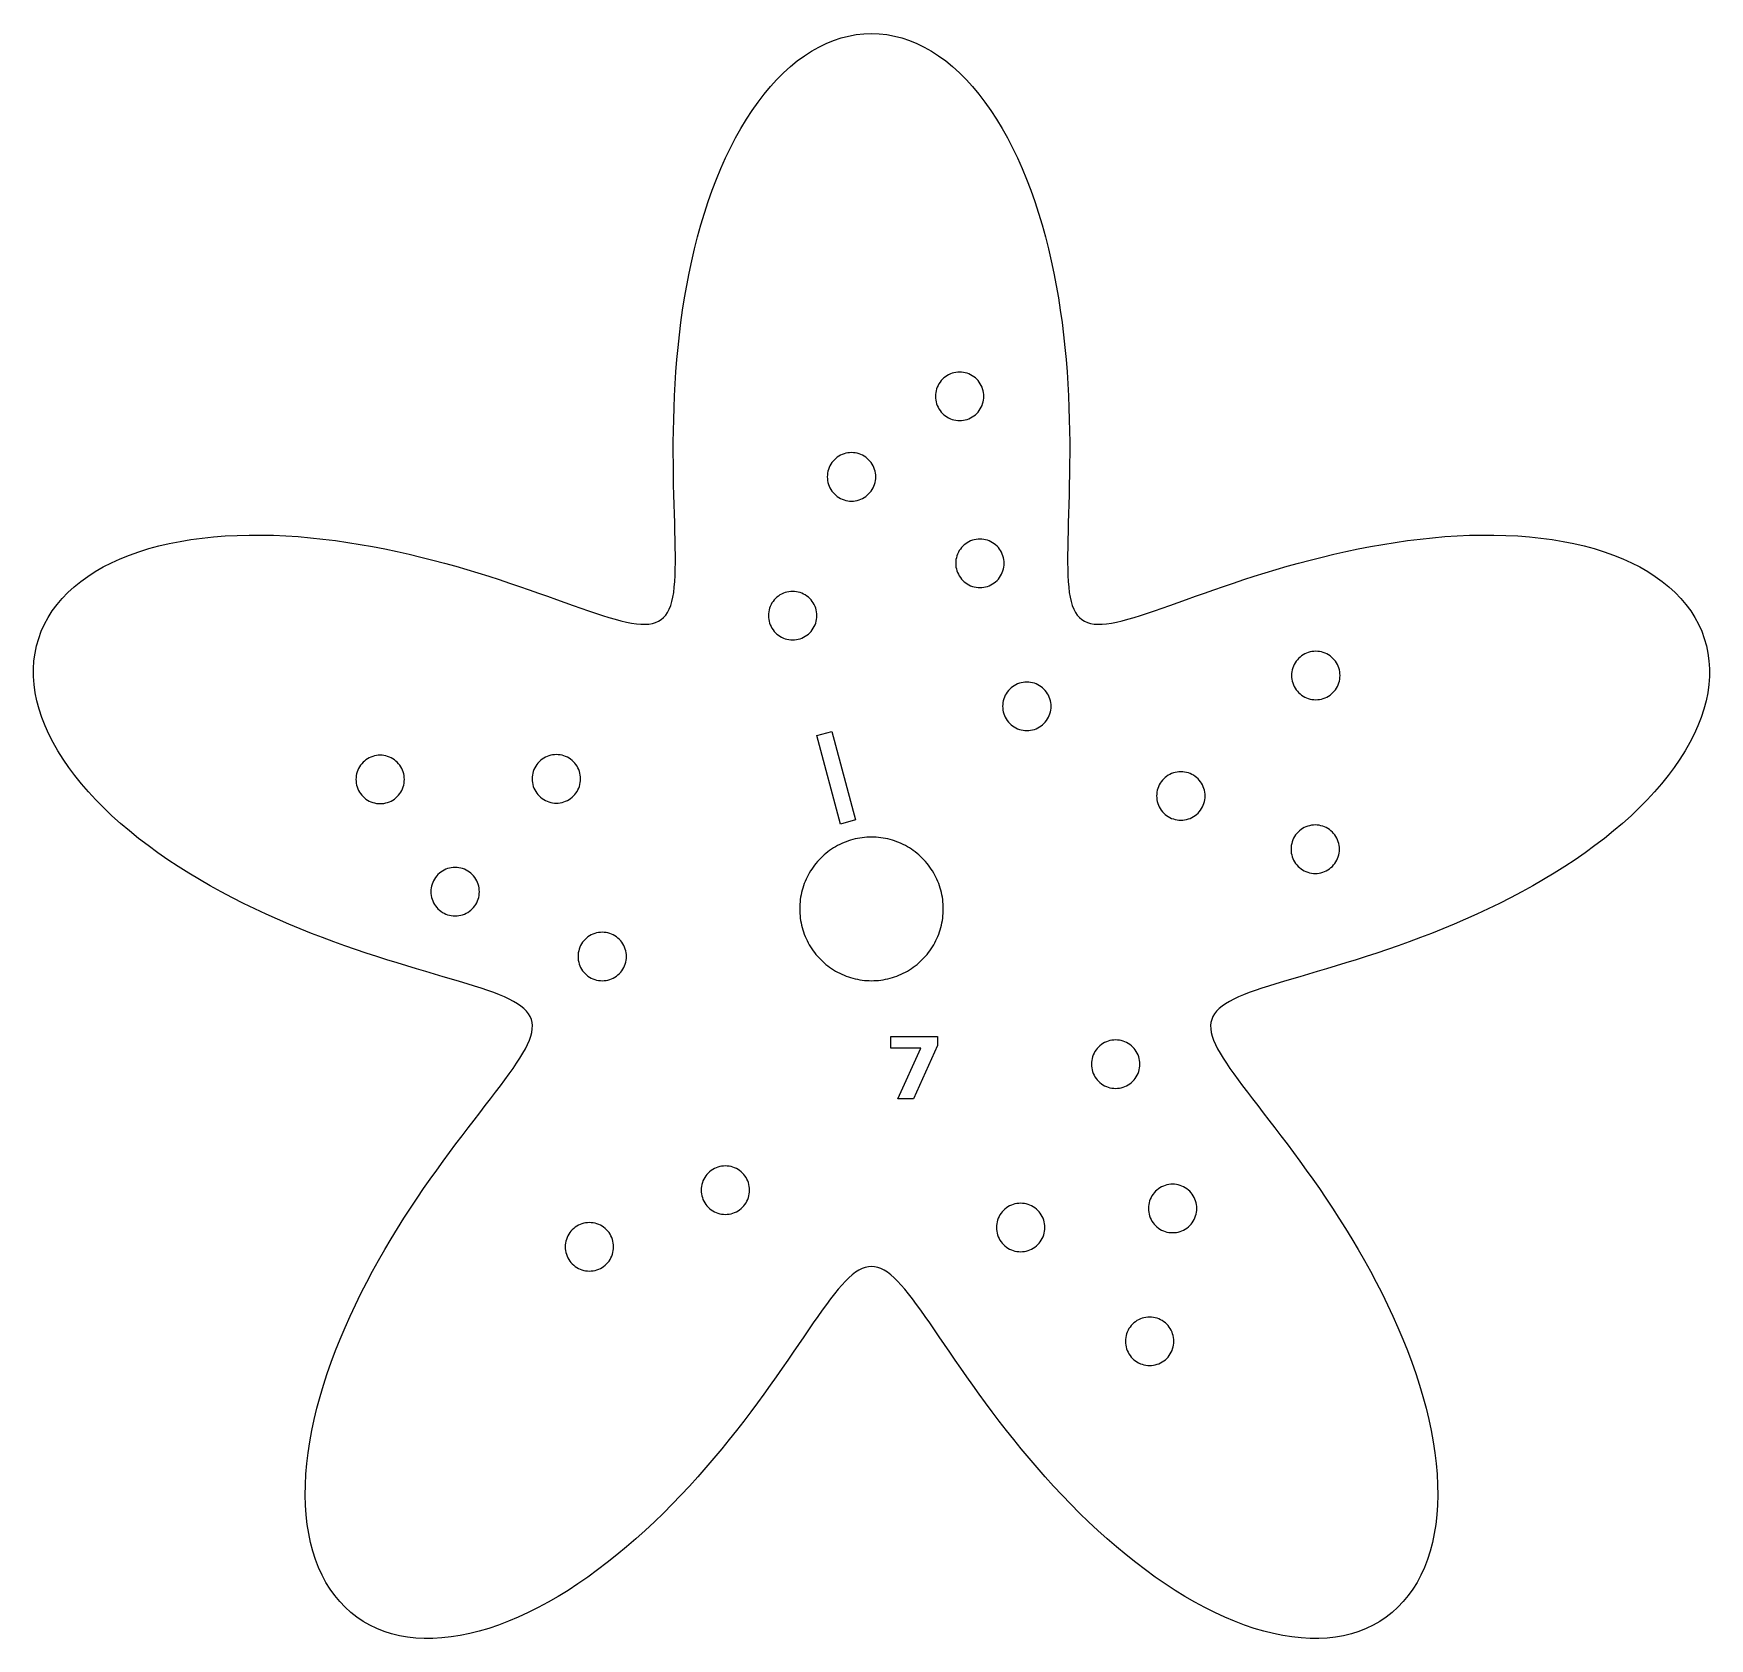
# Model space of a CAD drawing. Header units: millimetres. Extents: x 0 to 479, y 10 to 280.
# Drawn here: x 349.2 to 446.1, y 187.2 to 280 of the extents above; entities that cross this region are included whole.
import ezdxf

# ---------------------------------------------------------------- set-up
doc = ezdxf.new("R2010")
doc.units = ezdxf.units.MM
doc.layers.add('CUT', color=1, linetype='Continuous')
doc.layers.add('ENGRAVE', color=7, linetype='Continuous')

msp = doc.modelspace()

# ---------------------------------------------------------------- linework, layer by layer
at = {"layer": 'CUT'}
for points in [[(431.972, 228.801), (431.317, 228.518), (430.663, 228.247), (430.011, 227.987), (429.364, 227.738), (428.723, 227.499), (428.088, 227.271), (427.462, 227.054), (426.845, 226.846), (426.239, 226.647), (425.644, 226.457), (425.063, 226.276), (424.496, 226.103), (423.944, 225.938), (423.408, 225.78), (422.89, 225.627), (422.39, 225.481), (421.91, 225.34), (421.45, 225.203), (421.01, 225.07), (420.593, 224.94), (420.197, 224.812), (419.825, 224.686), (419.476, 224.561), (419.152, 224.435), (418.852, 224.309), (418.577, 224.182), (418.328, 224.052), (418.104, 223.919), (417.906, 223.782), (417.733, 223.641), (417.587, 223.494), (417.467, 223.341), (417.372, 223.181), (417.304, 223.013), (417.261, 222.838), (417.243, 222.653), (417.251, 222.458), (417.283, 222.253), (417.339, 222.038), (417.419, 221.811), (417.522, 221.571), (417.647, 221.32), (417.795, 221.055), (417.963, 220.777), (418.152, 220.485), (418.36, 220.178), (418.587, 219.857), (418.832, 219.522), (419.093, 219.171), (419.371, 218.805), (419.663, 218.424), (419.968, 218.027), (420.287, 217.615), (420.616, 217.187), (420.957, 216.744), (421.306, 216.286), (421.663, 215.813), (422.027, 215.325), (422.396, 214.822), (422.77, 214.305), (423.147, 213.774), (423.526, 213.229), (423.905, 212.672), (424.284, 212.102), (424.661, 211.52), (425.035, 210.927), (425.405, 210.323), (425.769, 209.709), (426.126, 209.086), (426.476, 208.455), (426.817, 207.816), (427.148, 207.17), (427.468, 206.518), (427.775, 205.862), (428.07, 205.201), (428.351, 204.537), (428.616, 203.871), (428.866, 203.205), (429.099, 202.538), (429.314, 201.873), (429.512, 201.209), (429.69, 200.549), (429.848, 199.894), (429.987, 199.243), (430.104, 198.6), (430.201, 197.964), (430.275, 197.337), (430.328, 196.72), (430.358, 196.114), (430.365, 195.52), (430.35, 194.939), (430.311, 194.373), (430.249, 193.822), (430.164, 193.287), (430.056, 192.769), (429.924, 192.27), (429.77, 191.79), (429.593, 191.33), (429.393, 190.89), (429.17, 190.473), (428.926, 190.078), (428.66, 189.706), (428.373, 189.358), (428.065, 189.035), (427.737, 188.736), (427.39, 188.464), (427.023, 188.217), (426.638, 187.998), (426.235, 187.805), (425.816, 187.639), (425.38, 187.501), (424.929, 187.391), (424.463, 187.309), (423.983, 187.254), (423.491, 187.228), (422.986, 187.229), (422.471, 187.259), (421.945, 187.316), (421.41, 187.4), (420.867, 187.511), (420.316, 187.65), (419.759, 187.814), (419.197, 188.005), (418.63, 188.221), (418.059, 188.461), (417.486, 188.726), (416.911, 189.014), (416.335, 189.325), (415.76, 189.657), (415.185, 190.011), (414.612, 190.384), (414.042, 190.777), (413.476, 191.187), (412.914, 191.615), (412.357, 192.058), (411.806, 192.517), (411.261, 192.989), (410.724, 193.473), (410.195, 193.969), (409.674, 194.474), (409.162, 194.989), (408.659, 195.51), (408.167, 196.038), (407.685, 196.571), (407.213, 197.107), (406.753, 197.645), (406.305, 198.184), (405.868, 198.722), (405.443, 199.258), (405.03, 199.791), (404.629, 200.32), (404.241, 200.842), (403.865, 201.358), (403.501, 201.864), (403.149, 202.361), (402.809, 202.847), (402.481, 203.321), (402.165, 203.781), (401.86, 204.227), (401.567, 204.657), (401.284, 205.071), (401.011, 205.466), (400.749, 205.843), (400.496, 206.2), (400.253, 206.536), (400.018, 206.852), (399.791, 207.144), (399.571, 207.414), (399.359, 207.66), (399.152, 207.882), (398.952, 208.08), (398.756, 208.251), (398.565, 208.398), (398.377, 208.518), (398.192, 208.611), (398.009, 208.679), (397.828, 208.719), (397.648, 208.732), (397.467, 208.719), (397.286, 208.679), (397.103, 208.611), (396.919, 208.518), (396.731, 208.398), (396.539, 208.251), (396.344, 208.08), (396.143, 207.882), (395.937, 207.66), (395.724, 207.414), (395.505, 207.144), (395.278, 206.852), (395.043, 206.536), (394.799, 206.2), (394.546, 205.843), (394.284, 205.466), (394.012, 205.071), (393.729, 204.657), (393.435, 204.227), (393.131, 203.781), (392.814, 203.321), (392.486, 202.847), (392.147, 202.361), (391.795, 201.864), (391.431, 201.358), (391.055, 200.842), (390.666, 200.32), (390.265, 199.791), (389.853, 199.258), (389.428, 198.722), (388.991, 198.184), (388.542, 197.645), (388.082, 197.107), (387.611, 196.571), (387.129, 196.038), (386.636, 195.51), (386.134, 194.989), (385.622, 194.474), (385.101, 193.969), (384.571, 193.473), (384.034, 192.989), (383.49, 192.517), (382.938, 192.058), (382.382, 191.615), (381.82, 191.187), (381.253, 190.777), (380.683, 190.384), (380.111, 190.011), (379.536, 189.657), (378.96, 189.325), (378.385, 189.014), (377.81, 188.726), (377.237, 188.461), (376.666, 188.221), (376.099, 188.005), (375.536, 187.814), (374.979, 187.65), (374.429, 187.511), (373.885, 187.4), (373.35, 187.316), (372.825, 187.259), (372.309, 187.229), (371.805, 187.228), (371.312, 187.254), (370.833, 187.309), (370.367, 187.391), (369.916, 187.501), (369.48, 187.639), (369.06, 187.805), (368.657, 187.998), (368.272, 188.217), (367.906, 188.464), (367.558, 188.736), (367.23, 189.035), (366.922, 189.358), (366.635, 189.706), (366.369, 190.078), (366.125, 190.473), (365.903, 190.89), (365.703, 191.33), (365.526, 191.79), (365.371, 192.27), (365.24, 192.769), (365.131, 193.287), (365.046, 193.822), (364.985, 194.373), (364.946, 194.939), (364.93, 195.52), (364.938, 196.114), (364.968, 196.72), (365.02, 197.337), (365.095, 197.964), (365.191, 198.6), (365.309, 199.243), (365.447, 199.894), (365.606, 200.549), (365.784, 201.209), (365.981, 201.873), (366.196, 202.538), (366.429, 203.205), (366.679, 203.871), (366.945, 204.537), (367.225, 205.201), (367.52, 205.862), (367.828, 206.518), (368.148, 207.17), (368.478, 207.816), (368.819, 208.455), (369.169, 209.086), (369.527, 209.709), (369.891, 210.323), (370.261, 210.927), (370.634, 211.52), (371.011, 212.102), (371.39, 212.672), (371.77, 213.229), (372.148, 213.774), (372.525, 214.305), (372.899, 214.822), (373.269, 215.325), (373.632, 215.813), (373.99, 216.286), (374.339, 216.744), (374.679, 217.187), (375.009, 217.615), (375.327, 218.027), (375.633, 218.424), (375.925, 218.805), (376.202, 219.171), (376.464, 219.522), (376.708, 219.857), (376.935, 220.178), (377.144, 220.485), (377.332, 220.777), (377.501, 221.055), (377.648, 221.32), (377.774, 221.571), (377.877, 221.811), (377.957, 222.038), (378.013, 222.253), (378.045, 222.458), (378.052, 222.653), (378.035, 222.838), (377.992, 223.013), (377.923, 223.181), (377.829, 223.341), (377.708, 223.494), (377.562, 223.641), (377.39, 223.782), (377.192, 223.919), (376.968, 224.052), (376.718, 224.182), (376.443, 224.309), (376.144, 224.435), (375.819, 224.561), (375.47, 224.686), (375.098, 224.812), (374.703, 224.94), (374.285, 225.07), (373.846, 225.203), (373.386, 225.34), (372.905, 225.481), (372.405, 225.627), (371.887, 225.78), (371.352, 225.938), (370.8, 226.103), (370.233, 226.276), (369.651, 226.457), (369.057, 226.647), (368.45, 226.846), (367.833, 227.054), (367.207, 227.271), (366.572, 227.499), (365.931, 227.738), (365.284, 227.987), (364.633, 228.247), (363.979, 228.518), (363.324, 228.801), (362.668, 229.095), (362.014, 229.4), (361.363, 229.717), (360.715, 230.045), (360.073, 230.384), (359.438, 230.734), (358.812, 231.096), (358.195, 231.468), (357.588, 231.85), (356.994, 232.243), (356.414, 232.645), (355.849, 233.057), (355.299, 233.478), (354.767, 233.907), (354.253, 234.344), (353.759, 234.789), (353.286, 235.24), (352.834, 235.698), (352.405, 236.162), (352, 236.63), (351.62, 237.102), (351.265, 237.579), (350.936, 238.058), (350.634, 238.538), (350.36, 239.021), (350.115, 239.503), (349.898, 239.986), (349.711, 240.467), (349.554, 240.946), (349.427, 241.423), (349.33, 241.896), (349.264, 242.364), (349.23, 242.827), (349.226, 243.285), (349.254, 243.735), (349.313, 244.177), (349.403, 244.611), (349.524, 245.036), (349.676, 245.451), (349.858, 245.855), (350.071, 246.248), (350.313, 246.628), (350.584, 246.996), (350.885, 247.351), (351.213, 247.691), (351.569, 248.017), (351.952, 248.328), (352.361, 248.623), (352.795, 248.902), (353.254, 249.165), (353.736, 249.412), (354.242, 249.641), (354.768, 249.852), (355.316, 250.047), (355.883, 250.223), (356.469, 250.382), (357.072, 250.523), (357.691, 250.645), (358.325, 250.75), (358.974, 250.837), (359.635, 250.907), (360.307, 250.958), (360.99, 250.993), (361.682, 251.01), (362.382, 251.011), (363.088, 250.996), (363.799, 250.964), (364.514, 250.917), (365.232, 250.855), (365.951, 250.779), (366.671, 250.69), (367.39, 250.587), (368.106, 250.472), (368.819, 250.345), (369.528, 250.207), (370.231, 250.06), (370.927, 249.903), (371.616, 249.738), (372.296, 249.566), (372.965, 249.387), (373.624, 249.203), (374.272, 249.015), (374.907, 248.823), (375.528, 248.628), (376.135, 248.433), (376.728, 248.236), (377.304, 248.041), (377.865, 247.848), (378.409, 247.657), (378.935, 247.471), (379.444, 247.289), (379.934, 247.114), (380.406, 246.946), (380.859, 246.786), (381.292, 246.635), (381.707, 246.495), (382.101, 246.366), (382.477, 246.249), (382.832, 246.146), (383.169, 246.056), (383.485, 245.982), (383.783, 245.924), (384.061, 245.882), (384.32, 245.858), (384.561, 245.852), (384.784, 245.865), (384.988, 245.898), (385.175, 245.951), (385.346, 246.025), (385.5, 246.12), (385.638, 246.237), (385.761, 246.377), (385.869, 246.538), (385.963, 246.723), (386.045, 246.93), (386.114, 247.161), (386.171, 247.415), (386.217, 247.693), (386.254, 247.993), (386.281, 248.318), (386.3, 248.665), (386.311, 249.035), (386.316, 249.428), (386.316, 249.844), (386.31, 250.281), (386.301, 250.74), (386.289, 251.22), (386.275, 251.721), (386.26, 252.241), (386.244, 252.781), (386.229, 253.339), (386.216, 253.915), (386.205, 254.508), (386.198, 255.117), (386.194, 255.741), (386.196, 256.379), (386.203, 257.03), (386.217, 257.693), (386.237, 258.367), (386.266, 259.051), (386.303, 259.743), (386.349, 260.443), (386.405, 261.148), (386.471, 261.859), (386.548, 262.573), (386.636, 263.29), (386.736, 264.007), (386.848, 264.724), (386.972, 265.439), (387.109, 266.152), (387.259, 266.859), (387.422, 267.561), (387.599, 268.256), (387.789, 268.942), (387.992, 269.618), (388.209, 270.283), (388.439, 270.936), (388.683, 271.575), (388.94, 272.198), (389.211, 272.806), (389.494, 273.395), (389.789, 273.966), (390.098, 274.517), (390.418, 275.048), (390.75, 275.555), (391.093, 276.04), (391.447, 276.501), (391.811, 276.936), (392.185, 277.346), (392.568, 277.729), (392.96, 278.084), (393.36, 278.411), (393.767, 278.708), (394.181, 278.976), (394.601, 279.214), (395.026, 279.421), (395.456, 279.597), (395.89, 279.742), (396.327, 279.855), (396.766, 279.935), (397.206, 279.984), (397.648, 280), (398.089, 279.984), (398.53, 279.935), (398.969, 279.855), (399.406, 279.742), (399.839, 279.597), (400.269, 279.421), (400.695, 279.214), (401.114, 278.976), (401.528, 278.708), (401.936, 278.411), (402.335, 278.084), (402.727, 277.729), (403.11, 277.346), (403.484, 276.936), (403.849, 276.501), (404.203, 276.04), (404.546, 275.555), (404.878, 275.048), (405.198, 274.517), (405.506, 273.966), (405.802, 273.395), (406.085, 272.806), (406.355, 272.198), (406.612, 271.575), (406.856, 270.936), (407.086, 270.283), (407.303, 269.618), (407.507, 268.942), (407.697, 268.256), (407.873, 267.561), (408.036, 266.859), (408.186, 266.152), (408.323, 265.439), (408.447, 264.724), (408.559, 264.007), (408.659, 263.29), (408.747, 262.573), (408.824, 261.859), (408.89, 261.148), (408.946, 260.443), (408.993, 259.743), (409.03, 259.051), (409.058, 258.367), (409.079, 257.693), (409.092, 257.03), (409.1, 256.379), (409.101, 255.741), (409.098, 255.117), (409.09, 254.508), (409.079, 253.915), (409.066, 253.339), (409.051, 252.781), (409.036, 252.241), (409.021, 251.721), (409.007, 251.22), (408.994, 250.74), (408.985, 250.281), (408.98, 249.844), (408.979, 249.428), (408.984, 249.035), (408.996, 248.665), (409.015, 248.318), (409.042, 247.993), (409.078, 247.693), (409.125, 247.415), (409.182, 247.161), (409.251, 246.93), (409.332, 246.723), (409.427, 246.538), (409.535, 246.377), (409.658, 246.237), (409.796, 246.12), (409.95, 246.025), (410.12, 245.951), (410.307, 245.898), (410.512, 245.865), (410.734, 245.852), (410.975, 245.858), (411.235, 245.882), (411.513, 245.924), (411.81, 245.982), (412.127, 246.056), (412.463, 246.146), (412.819, 246.249), (413.194, 246.366), (413.589, 246.495), (414.003, 246.635), (414.437, 246.786), (414.89, 246.946), (415.362, 247.114), (415.852, 247.289), (416.36, 247.471), (416.887, 247.657), (417.431, 247.848), (417.991, 248.041), (418.568, 248.236), (419.16, 248.433), (419.767, 248.628), (420.389, 248.823), (421.024, 249.015), (421.671, 249.203), (422.33, 249.387), (423, 249.566), (423.68, 249.738), (424.368, 249.903), (425.064, 250.06), (425.767, 250.207), (426.476, 250.345), (427.189, 250.472), (427.906, 250.587), (428.624, 250.69), (429.344, 250.779), (430.063, 250.855), (430.781, 250.917), (431.497, 250.964), (432.208, 250.996), (432.914, 251.011), (433.613, 251.01), (434.305, 250.993), (434.988, 250.958), (435.661, 250.907), (436.322, 250.837), (436.97, 250.75), (437.605, 250.645), (438.224, 250.523), (438.827, 250.382), (439.413, 250.223), (439.98, 250.047), (440.527, 249.852), (441.054, 249.641), (441.559, 249.412), (442.041, 249.165), (442.5, 248.902), (442.935, 248.623), (443.344, 248.328), (443.726, 248.017), (444.082, 247.691), (444.411, 247.351), (444.711, 246.996), (444.983, 246.628), (445.225, 246.248), (445.437, 245.855), (445.619, 245.451), (445.771, 245.036), (445.892, 244.611), (445.982, 244.177), (446.041, 243.735), (446.069, 243.285), (446.066, 242.827), (446.031, 242.364), (445.965, 241.896), (445.869, 241.423), (445.742, 240.946), (445.585, 240.467), (445.397, 239.986), (445.181, 239.503), (444.935, 239.021), (444.661, 238.538), (444.36, 238.058), (444.031, 237.579), (443.676, 237.102), (443.295, 236.63), (442.89, 236.162), (442.461, 235.698), (442.01, 235.24), (441.536, 234.789), (441.042, 234.344), (440.528, 233.907), (439.996, 233.478), (439.447, 233.057), (438.881, 232.645), (438.301, 232.243), (437.707, 231.85), (437.101, 231.468), (436.484, 231.096), (435.857, 230.734), (435.222, 230.384), (434.58, 230.045), (433.933, 229.717), (433.282, 229.4), (432.627, 229.095), (431.972, 228.801)], [(404.071, 258.595), (404.101, 258.701), (404.122, 258.808), (404.135, 258.918), (404.139, 259.027), (404.135, 259.137), (404.122, 259.246), (404.101, 259.354), (404.071, 259.46), (404.033, 259.563), (403.987, 259.663), (403.933, 259.759), (403.872, 259.85), (403.804, 259.937), (403.729, 260.017), (403.649, 260.092), (403.562, 260.16), (403.471, 260.221), (403.375, 260.275), (403.275, 260.321), (403.172, 260.359), (403.066, 260.389), (402.958, 260.41), (402.849, 260.423), (402.739, 260.427), (402.63, 260.423), (402.52, 260.41), (402.413, 260.389), (402.307, 260.359), (402.204, 260.321), (402.104, 260.275), (402.008, 260.221), (401.917, 260.16), (401.83, 260.092), (401.75, 260.017), (401.675, 259.937), (401.607, 259.85), (401.546, 259.759), (401.492, 259.663), (401.446, 259.563), (401.408, 259.46), (401.378, 259.354), (401.357, 259.246), (401.344, 259.137), (401.339, 259.027), (401.344, 258.918), (401.357, 258.808), (401.378, 258.701), (401.408, 258.595), (401.446, 258.492), (401.492, 258.392), (401.546, 258.296), (401.607, 258.204), (401.675, 258.118), (401.75, 258.037), (401.83, 257.963), (401.917, 257.895), (402.008, 257.834), (402.104, 257.78), (402.204, 257.734), (402.307, 257.696), (402.413, 257.666), (402.52, 257.645), (402.63, 257.632), (402.739, 257.627), (402.849, 257.632), (402.958, 257.645), (403.066, 257.666), (403.172, 257.696), (403.275, 257.734), (403.375, 257.78), (403.471, 257.834), (403.562, 257.895), (403.649, 257.963), (403.729, 258.037), (403.804, 258.118), (403.872, 258.204), (403.933, 258.296), (403.987, 258.392), (404.033, 258.492), (404.071, 258.595)], [(397.824, 253.94), (397.854, 254.046), (397.876, 254.154), (397.889, 254.263), (397.893, 254.373), (397.889, 254.483), (397.876, 254.592), (397.854, 254.7), (397.824, 254.806), (397.786, 254.909), (397.74, 255.009), (397.687, 255.105), (397.626, 255.196), (397.558, 255.282), (397.483, 255.363), (397.402, 255.438), (397.316, 255.506), (397.224, 255.567), (397.129, 255.62), (397.029, 255.666), (396.926, 255.705), (396.82, 255.734), (396.712, 255.756), (396.603, 255.769), (396.493, 255.773), (396.383, 255.769), (396.274, 255.756), (396.166, 255.734), (396.06, 255.705), (395.957, 255.666), (395.857, 255.62), (395.761, 255.567), (395.67, 255.506), (395.584, 255.438), (395.503, 255.363), (395.428, 255.282), (395.36, 255.196), (395.299, 255.105), (395.246, 255.009), (395.2, 254.909), (395.161, 254.806), (395.132, 254.7), (395.11, 254.592), (395.097, 254.483), (395.093, 254.373), (395.097, 254.263), (395.11, 254.154), (395.132, 254.046), (395.161, 253.94), (395.2, 253.837), (395.246, 253.737), (395.299, 253.642), (395.36, 253.55), (395.428, 253.464), (395.503, 253.383), (395.584, 253.308), (395.67, 253.24), (395.761, 253.179), (395.857, 253.126), (395.957, 253.08), (396.06, 253.042), (396.166, 253.012), (396.274, 252.99), (396.383, 252.977), (396.493, 252.973), (396.603, 252.977), (396.712, 252.99), (396.82, 253.012), (396.926, 253.042), (397.029, 253.08), (397.129, 253.126), (397.224, 253.179), (397.316, 253.24), (397.402, 253.308), (397.483, 253.383), (397.558, 253.464), (397.626, 253.55), (397.687, 253.642), (397.74, 253.737), (397.786, 253.837), (397.824, 253.94)], [(405.245, 248.943), (405.275, 249.048), (405.296, 249.156), (405.309, 249.265), (405.313, 249.375), (405.309, 249.485), (405.296, 249.594), (405.275, 249.702), (405.245, 249.808), (405.207, 249.911), (405.161, 250.011), (405.107, 250.107), (405.046, 250.198), (404.978, 250.284), (404.903, 250.365), (404.822, 250.44), (404.736, 250.508), (404.645, 250.569), (404.549, 250.623), (404.449, 250.669), (404.346, 250.707), (404.24, 250.737), (404.132, 250.758), (404.023, 250.771), (403.913, 250.775), (403.803, 250.771), (403.694, 250.758), (403.586, 250.737), (403.481, 250.707), (403.377, 250.669), (403.278, 250.623), (403.182, 250.569), (403.09, 250.508), (403.004, 250.44), (402.923, 250.365), (402.849, 250.284), (402.781, 250.198), (402.72, 250.107), (402.666, 250.011), (402.62, 249.911), (402.582, 249.808), (402.552, 249.702), (402.53, 249.594), (402.518, 249.485), (402.513, 249.375), (402.518, 249.265), (402.53, 249.156), (402.552, 249.048), (402.582, 248.943), (402.62, 248.84), (402.666, 248.74), (402.72, 248.644), (402.781, 248.552), (402.849, 248.466), (402.923, 248.385), (403.004, 248.311), (403.09, 248.243), (403.182, 248.182), (403.278, 248.128), (403.377, 248.082), (403.481, 248.044), (403.586, 248.014), (403.694, 247.993), (403.803, 247.98), (403.913, 247.975), (404.023, 247.98), (404.132, 247.993), (404.24, 248.014), (404.346, 248.044), (404.449, 248.082), (404.549, 248.128), (404.645, 248.182), (404.736, 248.243), (404.822, 248.311), (404.903, 248.385), (404.978, 248.466), (405.046, 248.552), (405.107, 248.644), (405.161, 248.74), (405.207, 248.84), (405.245, 248.943)], [(394.452, 246.024), (394.474, 246.132), (394.487, 246.241), (394.491, 246.351), (394.487, 246.461), (394.474, 246.57), (394.452, 246.678), (394.422, 246.784), (394.384, 246.887), (394.338, 246.987), (394.285, 247.083), (394.224, 247.174), (394.155, 247.26), (394.081, 247.341), (394, 247.416), (393.914, 247.484), (393.822, 247.545), (393.726, 247.599), (393.627, 247.645), (393.524, 247.683), (393.418, 247.713), (393.31, 247.734), (393.201, 247.747), (393.091, 247.751), (392.981, 247.747), (392.872, 247.734), (392.764, 247.713), (392.658, 247.683), (392.555, 247.645), (392.455, 247.599), (392.359, 247.545), (392.268, 247.484), (392.182, 247.416), (392.101, 247.341), (392.026, 247.26), (391.958, 247.174), (391.897, 247.083), (391.843, 246.987), (391.797, 246.887), (391.759, 246.784), (391.73, 246.678), (391.708, 246.57), (391.695, 246.461), (391.691, 246.351), (391.695, 246.241), (391.708, 246.132), (391.73, 246.024), (391.759, 245.919), (391.797, 245.815), (391.843, 245.716), (391.897, 245.62), (391.958, 245.528), (392.026, 245.442), (392.101, 245.361), (392.182, 245.287), (392.268, 245.219), (392.359, 245.158), (392.455, 245.104), (392.555, 245.058), (392.658, 245.02), (392.764, 244.99), (392.872, 244.968), (392.981, 244.956), (393.091, 244.951), (393.201, 244.956), (393.31, 244.968), (393.418, 244.99), (393.524, 245.02), (393.627, 245.058), (393.726, 245.104), (393.822, 245.158), (393.914, 245.219), (394, 245.287), (394.081, 245.361), (394.155, 245.442), (394.224, 245.528), (394.285, 245.62), (394.338, 245.716), (394.384, 245.815), (394.422, 245.919), (394.452, 246.024)], [(424.652, 242.46), (424.681, 242.566), (424.703, 242.674), (424.716, 242.783), (424.72, 242.893), (424.716, 243.003), (424.703, 243.112), (424.681, 243.22), (424.652, 243.325), (424.614, 243.428), (424.568, 243.528), (424.514, 243.624), (424.453, 243.716), (424.385, 243.802), (424.31, 243.883), (424.229, 243.957), (424.143, 244.025), (424.052, 244.086), (423.956, 244.14), (423.856, 244.186), (423.753, 244.224), (423.647, 244.254), (423.539, 244.275), (423.43, 244.288), (423.32, 244.293), (423.21, 244.288), (423.101, 244.275), (422.993, 244.254), (422.888, 244.224), (422.784, 244.186), (422.685, 244.14), (422.589, 244.086), (422.497, 244.025), (422.411, 243.957), (422.33, 243.883), (422.256, 243.802), (422.188, 243.716), (422.126, 243.624), (422.073, 243.528), (422.027, 243.428), (421.989, 243.325), (421.959, 243.22), (421.937, 243.112), (421.924, 243.003), (421.92, 242.893), (421.924, 242.783), (421.937, 242.674), (421.959, 242.566), (421.989, 242.46), (422.027, 242.357), (422.073, 242.257), (422.126, 242.161), (422.188, 242.07), (422.256, 241.983), (422.33, 241.903), (422.411, 241.828), (422.497, 241.76), (422.589, 241.699), (422.685, 241.645), (422.784, 241.599), (422.888, 241.561), (422.993, 241.531), (423.101, 241.51), (423.21, 241.497), (423.32, 241.493), (423.43, 241.497), (423.539, 241.51), (423.647, 241.531), (423.753, 241.561), (423.856, 241.599), (423.956, 241.645), (424.052, 241.699), (424.143, 241.76), (424.229, 241.828), (424.31, 241.903), (424.385, 241.983), (424.453, 242.07), (424.514, 242.161), (424.568, 242.257), (424.614, 242.357), (424.652, 242.46)], [(407.987, 240.783), (408.008, 240.891), (408.021, 241), (408.025, 241.11), (408.021, 241.219), (408.008, 241.329), (407.987, 241.436), (407.957, 241.542), (407.919, 241.645), (407.873, 241.745), (407.819, 241.841), (407.758, 241.932), (407.69, 242.019), (407.615, 242.1), (407.534, 242.174), (407.448, 242.242), (407.357, 242.303), (407.261, 242.357), (407.161, 242.403), (407.058, 242.441), (406.952, 242.471), (406.844, 242.492), (406.735, 242.505), (406.625, 242.51), (406.515, 242.505), (406.406, 242.492), (406.298, 242.471), (406.193, 242.441), (406.089, 242.403), (405.99, 242.357), (405.894, 242.303), (405.802, 242.242), (405.716, 242.174), (405.635, 242.1), (405.561, 242.019), (405.493, 241.932), (405.432, 241.841), (405.378, 241.745), (405.332, 241.645), (405.294, 241.542), (405.264, 241.436), (405.242, 241.329), (405.23, 241.219), (405.225, 241.11), (405.23, 241), (405.242, 240.891), (405.264, 240.783), (405.294, 240.677), (405.332, 240.574), (405.378, 240.474), (405.432, 240.378), (405.493, 240.287), (405.561, 240.2), (405.635, 240.12), (405.716, 240.045), (405.802, 239.977), (405.894, 239.916), (405.99, 239.862), (406.089, 239.816), (406.193, 239.778), (406.298, 239.748), (406.406, 239.727), (406.515, 239.714), (406.625, 239.71), (406.735, 239.714), (406.844, 239.727), (406.952, 239.748), (407.058, 239.778), (407.161, 239.816), (407.261, 239.862), (407.357, 239.916), (407.448, 239.977), (407.534, 240.045), (407.615, 240.12), (407.69, 240.2), (407.758, 240.287), (407.819, 240.378), (407.873, 240.474), (407.919, 240.574), (407.957, 240.677), (407.987, 240.783)], [(370.618, 236.557), (370.639, 236.665), (370.652, 236.774), (370.656, 236.884), (370.652, 236.994), (370.639, 237.103), (370.618, 237.211), (370.588, 237.317), (370.55, 237.42), (370.504, 237.519), (370.45, 237.615), (370.389, 237.707), (370.321, 237.793), (370.246, 237.874), (370.166, 237.948), (370.079, 238.017), (369.988, 238.078), (369.892, 238.131), (369.792, 238.177), (369.689, 238.215), (369.583, 238.245), (369.475, 238.267), (369.366, 238.28), (369.256, 238.284), (369.147, 238.28), (369.037, 238.267), (368.93, 238.245), (368.824, 238.215), (368.721, 238.177), (368.621, 238.131), (368.525, 238.078), (368.433, 238.017), (368.347, 237.948), (368.266, 237.874), (368.192, 237.793), (368.124, 237.707), (368.063, 237.615), (368.009, 237.519), (367.963, 237.42), (367.925, 237.317), (367.895, 237.211), (367.874, 237.103), (367.861, 236.994), (367.856, 236.884), (367.861, 236.774), (367.874, 236.665), (367.895, 236.557), (367.925, 236.451), (367.963, 236.348), (368.009, 236.248), (368.063, 236.152), (368.124, 236.061), (368.192, 235.975), (368.266, 235.894), (368.347, 235.819), (368.433, 235.751), (368.525, 235.69), (368.621, 235.636), (368.721, 235.59), (368.824, 235.552), (368.93, 235.523), (369.037, 235.501), (369.147, 235.488), (369.256, 235.484), (369.366, 235.488), (369.475, 235.501), (369.583, 235.523), (369.689, 235.552), (369.792, 235.59), (369.892, 235.636), (369.988, 235.69), (370.079, 235.751), (370.166, 235.819), (370.246, 235.894), (370.321, 235.975), (370.389, 236.061), (370.45, 236.152), (370.504, 236.248), (370.55, 236.348), (370.588, 236.451), (370.618, 236.557)], [(380.799, 236.59), (380.821, 236.698), (380.834, 236.807), (380.838, 236.917), (380.834, 237.027), (380.821, 237.136), (380.799, 237.243), (380.77, 237.349), (380.732, 237.452), (380.686, 237.552), (380.632, 237.648), (380.571, 237.74), (380.503, 237.826), (380.428, 237.907), (380.347, 237.981), (380.261, 238.049), (380.17, 238.11), (380.074, 238.164), (379.974, 238.21), (379.871, 238.248), (379.765, 238.278), (379.657, 238.299), (379.548, 238.312), (379.438, 238.317), (379.328, 238.312), (379.219, 238.299), (379.111, 238.278), (379.006, 238.248), (378.902, 238.21), (378.803, 238.164), (378.707, 238.11), (378.615, 238.049), (378.529, 237.981), (378.448, 237.907), (378.374, 237.826), (378.306, 237.74), (378.244, 237.648), (378.191, 237.552), (378.145, 237.452), (378.107, 237.349), (378.077, 237.243), (378.055, 237.136), (378.042, 237.027), (378.038, 236.917), (378.042, 236.807), (378.055, 236.698), (378.077, 236.59), (378.107, 236.484), (378.145, 236.381), (378.191, 236.281), (378.244, 236.185), (378.306, 236.094), (378.374, 236.007), (378.448, 235.927), (378.529, 235.852), (378.615, 235.784), (378.707, 235.723), (378.803, 235.669), (378.902, 235.623), (379.006, 235.585), (379.111, 235.555), (379.219, 235.534), (379.328, 235.521), (379.438, 235.517), (379.548, 235.521), (379.657, 235.534), (379.765, 235.555), (379.871, 235.585), (379.974, 235.623), (380.074, 235.669), (380.17, 235.723), (380.261, 235.784), (380.347, 235.852), (380.428, 235.927), (380.503, 236.007), (380.571, 236.094), (380.632, 236.185), (380.686, 236.281), (380.732, 236.381), (380.77, 236.484), (380.799, 236.59)], [(416.885, 235.601), (416.907, 235.709), (416.92, 235.818), (416.924, 235.928), (416.92, 236.038), (416.907, 236.147), (416.885, 236.255), (416.855, 236.361), (416.817, 236.464), (416.771, 236.564), (416.718, 236.66), (416.656, 236.751), (416.588, 236.838), (416.514, 236.918), (416.433, 236.993), (416.347, 237.061), (416.255, 237.122), (416.159, 237.176), (416.06, 237.222), (415.956, 237.26), (415.851, 237.29), (415.743, 237.311), (415.634, 237.324), (415.524, 237.328), (415.414, 237.324), (415.305, 237.311), (415.197, 237.29), (415.091, 237.26), (414.988, 237.222), (414.888, 237.176), (414.792, 237.122), (414.701, 237.061), (414.615, 236.993), (414.534, 236.918), (414.459, 236.838), (414.391, 236.751), (414.33, 236.66), (414.276, 236.564), (414.23, 236.464), (414.192, 236.361), (414.163, 236.255), (414.141, 236.147), (414.128, 236.038), (414.124, 235.928), (414.128, 235.818), (414.141, 235.709), (414.163, 235.601), (414.192, 235.496), (414.23, 235.393), (414.276, 235.293), (414.33, 235.197), (414.391, 235.105), (414.459, 235.019), (414.534, 234.938), (414.615, 234.864), (414.701, 234.796), (414.792, 234.735), (414.888, 234.681), (414.988, 234.635), (415.091, 234.597), (415.197, 234.567), (415.305, 234.546), (415.414, 234.533), (415.524, 234.528), (415.634, 234.533), (415.743, 234.546), (415.851, 234.567), (415.956, 234.597), (416.06, 234.635), (416.159, 234.681), (416.255, 234.735), (416.347, 234.796), (416.433, 234.864), (416.514, 234.938), (416.588, 235.019), (416.656, 235.105), (416.718, 235.197), (416.771, 235.293), (416.817, 235.393), (416.855, 235.496), (416.885, 235.601)], [(401.789, 229.671), (401.778, 229.807), (401.762, 229.942), (401.742, 230.076), (401.718, 230.21), (401.689, 230.342), (401.656, 230.474), (401.619, 230.605), (401.578, 230.734), (401.532, 230.862), (401.482, 230.988), (401.428, 231.113), (401.37, 231.235), (401.308, 231.356), (401.242, 231.475), (401.172, 231.591), (401.098, 231.706), (401.021, 231.817), (400.94, 231.926), (400.856, 232.033), (400.768, 232.136), (400.677, 232.237), (400.582, 232.334), (400.485, 232.429), (400.384, 232.52), (400.28, 232.608), (400.174, 232.692), (400.065, 232.773), (399.953, 232.851), (399.839, 232.924), (399.723, 232.994), (399.604, 233.06), (399.483, 233.122), (399.36, 233.18), (399.236, 233.234), (399.11, 233.284), (398.982, 233.33), (398.852, 233.371), (398.722, 233.409), (398.59, 233.442), (398.457, 233.47), (398.324, 233.495), (398.189, 233.514), (398.055, 233.53), (397.919, 233.541), (397.784, 233.548), (397.648, 233.55), (397.512, 233.548), (397.376, 233.541), (397.241, 233.53), (397.106, 233.514), (396.972, 233.495), (396.838, 233.47), (396.705, 233.442), (396.574, 233.409), (396.443, 233.371), (396.314, 233.33), (396.186, 233.284), (396.06, 233.234), (395.935, 233.18), (395.812, 233.122), (395.691, 233.06), (395.573, 232.994), (395.456, 232.924), (395.342, 232.851), (395.23, 232.773), (395.121, 232.692), (395.015, 232.608), (394.911, 232.52), (394.811, 232.429), (394.713, 232.334), (394.619, 232.237), (394.528, 232.136), (394.44, 232.033), (394.355, 231.926), (394.274, 231.817), (394.197, 231.706), (394.124, 231.591), (394.054, 231.475), (393.988, 231.356), (393.926, 231.235), (393.868, 231.113), (393.814, 230.988), (393.764, 230.862), (393.718, 230.734), (393.676, 230.605), (393.639, 230.474), (393.606, 230.342), (393.577, 230.21), (393.553, 230.076), (393.533, 229.942), (393.518, 229.807), (393.507, 229.671), (393.5, 229.536), (393.498, 229.4), (393.5, 229.264), (393.507, 229.129), (393.518, 228.993), (393.533, 228.858), (393.553, 228.724), (393.577, 228.59), (393.606, 228.458), (393.639, 228.326), (393.676, 228.195), (393.718, 228.066), (393.764, 227.938), (393.814, 227.812), (393.868, 227.687), (393.926, 227.565), (393.988, 227.444), (394.054, 227.325), (394.124, 227.209), (394.197, 227.094), (394.274, 226.983), (394.355, 226.874), (394.44, 226.767), (394.528, 226.664), (394.619, 226.563), (394.713, 226.466), (394.811, 226.371), (394.911, 226.28), (395.015, 226.192), (395.121, 226.108), (395.23, 226.027), (395.342, 225.949), (395.456, 225.876), (395.573, 225.806), (395.691, 225.74), (395.812, 225.678), (395.935, 225.62), (396.06, 225.566), (396.186, 225.516), (396.314, 225.47), (396.443, 225.429), (396.574, 225.391), (396.705, 225.358), (396.838, 225.33), (396.972, 225.305), (397.106, 225.286), (397.241, 225.27), (397.376, 225.259), (397.512, 225.252), (397.648, 225.25), (397.784, 225.252), (397.919, 225.259), (398.055, 225.27), (398.189, 225.286), (398.324, 225.305), (398.457, 225.33), (398.59, 225.358), (398.722, 225.391), (398.852, 225.429), (398.982, 225.47), (399.11, 225.516), (399.236, 225.566), (399.36, 225.62), (399.483, 225.678), (399.604, 225.74), (399.723, 225.806), (399.839, 225.876), (399.953, 225.949), (400.065, 226.027), (400.174, 226.108), (400.28, 226.192), (400.384, 226.28), (400.485, 226.371), (400.582, 226.466), (400.677, 226.563), (400.768, 226.664), (400.856, 226.767), (400.94, 226.874), (401.021, 226.983), (401.098, 227.094), (401.172, 227.209), (401.242, 227.325), (401.308, 227.444), (401.37, 227.565), (401.428, 227.687), (401.482, 227.812), (401.532, 227.938), (401.578, 228.066), (401.619, 228.195), (401.656, 228.326), (401.689, 228.458), (401.718, 228.59), (401.742, 228.724), (401.762, 228.858), (401.778, 228.993), (401.789, 229.129), (401.796, 229.264), (401.798, 229.4), (401.796, 229.536), (401.789, 229.671)], [(424.65, 232.523), (424.671, 232.631), (424.684, 232.74), (424.689, 232.85), (424.684, 232.96), (424.671, 233.069), (424.65, 233.177), (424.62, 233.283), (424.582, 233.386), (424.536, 233.486), (424.482, 233.581), (424.421, 233.673), (424.353, 233.759), (424.279, 233.84), (424.198, 233.915), (424.112, 233.983), (424.02, 234.044), (423.924, 234.097), (423.824, 234.143), (423.721, 234.181), (423.616, 234.211), (423.508, 234.233), (423.399, 234.246), (423.289, 234.25), (423.179, 234.246), (423.07, 234.233), (422.962, 234.211), (422.856, 234.181), (422.753, 234.143), (422.653, 234.097), (422.557, 234.044), (422.466, 233.983), (422.38, 233.915), (422.299, 233.84), (422.224, 233.759), (422.156, 233.673), (422.095, 233.581), (422.041, 233.486), (421.995, 233.386), (421.957, 233.283), (421.927, 233.177), (421.906, 233.069), (421.893, 232.96), (421.889, 232.85), (421.893, 232.74), (421.906, 232.631), (421.927, 232.523), (421.957, 232.417), (421.995, 232.314), (422.041, 232.214), (422.095, 232.118), (422.156, 232.027), (422.224, 231.941), (422.299, 231.86), (422.38, 231.785), (422.466, 231.717), (422.557, 231.656), (422.653, 231.603), (422.753, 231.557), (422.856, 231.518), (422.962, 231.489), (423.07, 231.467), (423.179, 231.454), (423.289, 231.45), (423.399, 231.454), (423.508, 231.467), (423.616, 231.489), (423.721, 231.518), (423.824, 231.557), (423.924, 231.603), (424.02, 231.656), (424.112, 231.717), (424.198, 231.785), (424.279, 231.86), (424.353, 231.941), (424.421, 232.027), (424.482, 232.118), (424.536, 232.214), (424.582, 232.314), (424.62, 232.417), (424.65, 232.523)], [(374.95, 230.068), (374.971, 230.176), (374.984, 230.285), (374.988, 230.395), (374.984, 230.505), (374.971, 230.614), (374.95, 230.722), (374.92, 230.828), (374.882, 230.931), (374.836, 231.031), (374.782, 231.126), (374.721, 231.218), (374.653, 231.304), (374.578, 231.385), (374.497, 231.46), (374.411, 231.528), (374.32, 231.589), (374.224, 231.642), (374.124, 231.688), (374.021, 231.726), (373.915, 231.756), (373.807, 231.778), (373.698, 231.791), (373.588, 231.795), (373.478, 231.791), (373.369, 231.778), (373.261, 231.756), (373.156, 231.726), (373.052, 231.688), (372.953, 231.642), (372.857, 231.589), (372.765, 231.528), (372.679, 231.46), (372.598, 231.385), (372.524, 231.304), (372.456, 231.218), (372.394, 231.126), (372.341, 231.031), (372.295, 230.931), (372.257, 230.828), (372.227, 230.722), (372.205, 230.614), (372.193, 230.505), (372.188, 230.395), (372.193, 230.285), (372.205, 230.176), (372.227, 230.068), (372.257, 229.962), (372.295, 229.859), (372.341, 229.759), (372.394, 229.663), (372.456, 229.572), (372.524, 229.486), (372.598, 229.405), (372.679, 229.33), (372.765, 229.262), (372.857, 229.201), (372.953, 229.148), (373.052, 229.102), (373.156, 229.063), (373.261, 229.034), (373.369, 229.012), (373.478, 228.999), (373.588, 228.995), (373.698, 228.999), (373.807, 229.012), (373.915, 229.034), (374.021, 229.063), (374.124, 229.102), (374.224, 229.148), (374.32, 229.201), (374.411, 229.262), (374.497, 229.33), (374.578, 229.405), (374.653, 229.486), (374.721, 229.572), (374.782, 229.663), (374.836, 229.759), (374.882, 229.859), (374.92, 229.962), (374.95, 230.068)], [(383.451, 226.321), (383.472, 226.429), (383.485, 226.538), (383.489, 226.648), (383.485, 226.758), (383.472, 226.867), (383.451, 226.975), (383.421, 227.081), (383.383, 227.184), (383.337, 227.284), (383.283, 227.379), (383.222, 227.471), (383.154, 227.557), (383.079, 227.638), (382.998, 227.712), (382.912, 227.781), (382.821, 227.842), (382.725, 227.895), (382.625, 227.941), (382.522, 227.979), (382.416, 228.009), (382.308, 228.031), (382.199, 228.044), (382.089, 228.048), (381.979, 228.044), (381.87, 228.031), (381.762, 228.009), (381.657, 227.979), (381.554, 227.941), (381.454, 227.895), (381.358, 227.842), (381.266, 227.781), (381.18, 227.712), (381.099, 227.638), (381.025, 227.557), (380.957, 227.471), (380.896, 227.379), (380.842, 227.284), (380.796, 227.184), (380.758, 227.081), (380.728, 226.975), (380.707, 226.867), (380.694, 226.758), (380.689, 226.648), (380.694, 226.538), (380.707, 226.429), (380.728, 226.321), (380.758, 226.215), (380.796, 226.112), (380.842, 226.012), (380.896, 225.916), (380.957, 225.825), (381.025, 225.739), (381.099, 225.658), (381.18, 225.583), (381.266, 225.515), (381.358, 225.454), (381.454, 225.401), (381.554, 225.354), (381.657, 225.316), (381.762, 225.287), (381.87, 225.265), (381.979, 225.252), (382.089, 225.248), (382.199, 225.252), (382.308, 225.265), (382.416, 225.287), (382.522, 225.316), (382.625, 225.354), (382.725, 225.401), (382.821, 225.454), (382.912, 225.515), (382.998, 225.583), (383.079, 225.658), (383.154, 225.739), (383.222, 225.825), (383.283, 225.916), (383.337, 226.012), (383.383, 226.112), (383.421, 226.215), (383.451, 226.321)], [(413.117, 220.099), (413.139, 220.207), (413.152, 220.316), (413.156, 220.426), (413.152, 220.535), (413.139, 220.645), (413.117, 220.752), (413.087, 220.858), (413.049, 220.961), (413.003, 221.061), (412.95, 221.157), (412.889, 221.248), (412.82, 221.335), (412.746, 221.415), (412.665, 221.49), (412.579, 221.558), (412.487, 221.619), (412.391, 221.673), (412.292, 221.719), (412.189, 221.757), (412.083, 221.787), (411.975, 221.808), (411.866, 221.821), (411.756, 221.826), (411.646, 221.821), (411.537, 221.808), (411.429, 221.787), (411.323, 221.757), (411.22, 221.719), (411.12, 221.673), (411.024, 221.619), (410.933, 221.558), (410.847, 221.49), (410.766, 221.415), (410.691, 221.335), (410.623, 221.248), (410.562, 221.157), (410.508, 221.061), (410.462, 220.961), (410.424, 220.858), (410.395, 220.752), (410.373, 220.645), (410.36, 220.535), (410.356, 220.426), (410.36, 220.316), (410.373, 220.207), (410.395, 220.099), (410.424, 219.993), (410.462, 219.89), (410.508, 219.79), (410.562, 219.694), (410.623, 219.603), (410.691, 219.516), (410.766, 219.436), (410.847, 219.361), (410.933, 219.293), (411.024, 219.232), (411.12, 219.178), (411.22, 219.132), (411.323, 219.094), (411.429, 219.064), (411.537, 219.043), (411.646, 219.03), (411.756, 219.026), (411.866, 219.03), (411.975, 219.043), (412.083, 219.064), (412.189, 219.094), (412.292, 219.132), (412.391, 219.178), (412.487, 219.232), (412.579, 219.293), (412.665, 219.361), (412.746, 219.436), (412.82, 219.516), (412.889, 219.603), (412.95, 219.694), (413.003, 219.79), (413.049, 219.89), (413.087, 219.993), (413.117, 220.099)], [(390.566, 212.817), (390.587, 212.924), (390.6, 213.033), (390.605, 213.143), (390.6, 213.253), (390.587, 213.362), (390.566, 213.47), (390.536, 213.576), (390.498, 213.679), (390.452, 213.779), (390.398, 213.875), (390.337, 213.966), (390.269, 214.053), (390.195, 214.133), (390.114, 214.208), (390.028, 214.276), (389.936, 214.337), (389.84, 214.391), (389.74, 214.437), (389.637, 214.475), (389.531, 214.505), (389.424, 214.526), (389.314, 214.539), (389.205, 214.543), (389.095, 214.539), (388.986, 214.526), (388.878, 214.505), (388.772, 214.475), (388.669, 214.437), (388.569, 214.391), (388.473, 214.337), (388.382, 214.276), (388.295, 214.208), (388.215, 214.133), (388.14, 214.053), (388.072, 213.966), (388.011, 213.875), (387.957, 213.779), (387.911, 213.679), (387.873, 213.576), (387.843, 213.47), (387.822, 213.362), (387.809, 213.253), (387.805, 213.143), (387.809, 213.033), (387.822, 212.924), (387.843, 212.817), (387.873, 212.711), (387.911, 212.608), (387.957, 212.508), (388.011, 212.412), (388.072, 212.32), (388.14, 212.234), (388.215, 212.153), (388.295, 212.079), (388.382, 212.011), (388.473, 211.95), (388.569, 211.896), (388.669, 211.85), (388.772, 211.812), (388.878, 211.782), (388.986, 211.761), (389.095, 211.748), (389.205, 211.743), (389.314, 211.748), (389.424, 211.761), (389.531, 211.782), (389.637, 211.812), (389.74, 211.85), (389.84, 211.896), (389.936, 211.95), (390.028, 212.011), (390.114, 212.079), (390.195, 212.153), (390.269, 212.234), (390.337, 212.32), (390.398, 212.412), (390.452, 212.508), (390.498, 212.608), (390.536, 212.711), (390.566, 212.817)], [(416.408, 211.759), (416.43, 211.867), (416.443, 211.976), (416.447, 212.086), (416.443, 212.195), (416.43, 212.305), (416.408, 212.412), (416.378, 212.518), (416.34, 212.621), (416.294, 212.721), (416.241, 212.817), (416.18, 212.908), (416.111, 212.995), (416.037, 213.075), (415.956, 213.15), (415.87, 213.218), (415.778, 213.279), (415.682, 213.333), (415.583, 213.379), (415.48, 213.417), (415.374, 213.447), (415.266, 213.468), (415.157, 213.481), (415.047, 213.486), (414.937, 213.481), (414.828, 213.468), (414.72, 213.447), (414.614, 213.417), (414.511, 213.379), (414.411, 213.333), (414.315, 213.279), (414.224, 213.218), (414.138, 213.15), (414.057, 213.075), (413.982, 212.995), (413.914, 212.908), (413.853, 212.817), (413.799, 212.721), (413.753, 212.621), (413.715, 212.518), (413.686, 212.412), (413.664, 212.305), (413.651, 212.195), (413.647, 212.086), (413.651, 211.976), (413.664, 211.867), (413.686, 211.759), (413.715, 211.653), (413.753, 211.55), (413.799, 211.45), (413.853, 211.354), (413.914, 211.263), (413.982, 211.176), (414.057, 211.096), (414.138, 211.021), (414.224, 210.953), (414.315, 210.892), (414.411, 210.838), (414.511, 210.792), (414.614, 210.754), (414.72, 210.724), (414.828, 210.703), (414.937, 210.69), (415.047, 210.686), (415.157, 210.69), (415.266, 210.703), (415.374, 210.724), (415.48, 210.754), (415.583, 210.792), (415.682, 210.838), (415.778, 210.892), (415.87, 210.953), (415.956, 211.021), (416.037, 211.096), (416.111, 211.176), (416.18, 211.263), (416.241, 211.354), (416.294, 211.45), (416.34, 211.55), (416.378, 211.653), (416.408, 211.759)], [(407.627, 210.657), (407.649, 210.765), (407.661, 210.874), (407.666, 210.984), (407.661, 211.094), (407.649, 211.203), (407.627, 211.311), (407.597, 211.416), (407.559, 211.52), (407.513, 211.619), (407.459, 211.715), (407.398, 211.807), (407.33, 211.893), (407.256, 211.974), (407.175, 212.048), (407.089, 212.116), (406.997, 212.178), (406.901, 212.231), (406.802, 212.277), (406.698, 212.315), (406.593, 212.345), (406.485, 212.367), (406.376, 212.379), (406.266, 212.384), (406.156, 212.379), (406.047, 212.367), (405.939, 212.345), (405.833, 212.315), (405.73, 212.277), (405.63, 212.231), (405.534, 212.178), (405.443, 212.116), (405.357, 212.048), (405.276, 211.974), (405.201, 211.893), (405.133, 211.807), (405.072, 211.715), (405.018, 211.619), (404.972, 211.52), (404.934, 211.416), (404.904, 211.311), (404.883, 211.203), (404.87, 211.094), (404.866, 210.984), (404.87, 210.874), (404.883, 210.765), (404.904, 210.657), (404.934, 210.551), (404.972, 210.448), (405.018, 210.348), (405.072, 210.252), (405.133, 210.161), (405.201, 210.075), (405.276, 209.994), (405.357, 209.919), (405.443, 209.851), (405.534, 209.79), (405.63, 209.736), (405.73, 209.69), (405.833, 209.652), (405.939, 209.622), (406.047, 209.601), (406.156, 209.588), (406.266, 209.584), (406.376, 209.588), (406.485, 209.601), (406.593, 209.622), (406.698, 209.652), (406.802, 209.69), (406.901, 209.736), (406.997, 209.79), (407.089, 209.851), (407.175, 209.919), (407.256, 209.994), (407.33, 210.075), (407.398, 210.161), (407.459, 210.252), (407.513, 210.348), (407.559, 210.448), (407.597, 210.551), (407.627, 210.657)], [(382.709, 209.54), (382.73, 209.648), (382.743, 209.757), (382.747, 209.867), (382.743, 209.976), (382.73, 210.086), (382.709, 210.193), (382.679, 210.299), (382.641, 210.402), (382.595, 210.502), (382.541, 210.598), (382.48, 210.689), (382.412, 210.776), (382.337, 210.857), (382.256, 210.931), (382.17, 210.999), (382.079, 211.06), (381.983, 211.114), (381.883, 211.16), (381.78, 211.198), (381.674, 211.228), (381.566, 211.249), (381.457, 211.262), (381.347, 211.267), (381.237, 211.262), (381.128, 211.249), (381.02, 211.228), (380.915, 211.198), (380.811, 211.16), (380.712, 211.114), (380.616, 211.06), (380.524, 210.999), (380.438, 210.931), (380.357, 210.857), (380.283, 210.776), (380.215, 210.689), (380.154, 210.598), (380.1, 210.502), (380.054, 210.402), (380.016, 210.299), (379.986, 210.193), (379.964, 210.086), (379.952, 209.976), (379.947, 209.867), (379.952, 209.757), (379.964, 209.648), (379.986, 209.54), (380.016, 209.434), (380.054, 209.331), (380.1, 209.231), (380.154, 209.135), (380.215, 209.044), (380.283, 208.957), (380.357, 208.877), (380.438, 208.802), (380.524, 208.734), (380.616, 208.673), (380.712, 208.619), (380.811, 208.573), (380.915, 208.535), (381.02, 208.505), (381.128, 208.484), (381.237, 208.471), (381.347, 208.467), (381.457, 208.471), (381.566, 208.484), (381.674, 208.505), (381.78, 208.535), (381.883, 208.573), (381.983, 208.619), (382.079, 208.673), (382.17, 208.734), (382.256, 208.802), (382.337, 208.877), (382.412, 208.957), (382.48, 209.044), (382.541, 209.135), (382.595, 209.231), (382.641, 209.331), (382.679, 209.434), (382.709, 209.54)], [(415.08, 204.08), (415.101, 204.188), (415.114, 204.297), (415.118, 204.407), (415.114, 204.516), (415.101, 204.626), (415.08, 204.733), (415.05, 204.839), (415.012, 204.942), (414.966, 205.042), (414.912, 205.138), (414.851, 205.229), (414.783, 205.316), (414.708, 205.396), (414.628, 205.471), (414.541, 205.539), (414.45, 205.6), (414.354, 205.654), (414.254, 205.7), (414.151, 205.738), (414.045, 205.768), (413.937, 205.789), (413.828, 205.802), (413.718, 205.807), (413.609, 205.802), (413.499, 205.789), (413.392, 205.768), (413.286, 205.738), (413.183, 205.7), (413.083, 205.654), (412.987, 205.6), (412.895, 205.539), (412.809, 205.471), (412.728, 205.396), (412.654, 205.316), (412.586, 205.229), (412.525, 205.138), (412.471, 205.042), (412.425, 204.942), (412.387, 204.839), (412.357, 204.733), (412.336, 204.626), (412.323, 204.516), (412.318, 204.407), (412.323, 204.297), (412.336, 204.188), (412.357, 204.08), (412.387, 203.974), (412.425, 203.871), (412.471, 203.771), (412.525, 203.675), (412.586, 203.584), (412.654, 203.497), (412.728, 203.417), (412.809, 203.342), (412.895, 203.274), (412.987, 203.213), (413.083, 203.159), (413.183, 203.113), (413.286, 203.075), (413.392, 203.045), (413.499, 203.024), (413.609, 203.011), (413.718, 203.007), (413.828, 203.011), (413.937, 203.024), (414.045, 203.045), (414.151, 203.075), (414.254, 203.113), (414.354, 203.159), (414.45, 203.213), (414.541, 203.274), (414.628, 203.342), (414.708, 203.417), (414.783, 203.497), (414.851, 203.584), (414.912, 203.675), (414.966, 203.771), (415.012, 203.871), (415.05, 203.974), (415.08, 204.08)]]:
    msp.add_lwpolyline(points, close=True, dxfattribs=at)
at = {"layer": 'ENGRAVE'}
for points in [[(395.356, 239.657), (396.732, 234.539), (395.863, 234.305), (394.487, 239.423), (395.356, 239.657)], [(401.47, 221.503), (400.067, 218.426), (399.163, 218.426), (400.491, 221.343), (398.758, 221.343), (398.758, 222.026), (401.47, 222.026), (401.47, 221.503)]]:
    msp.add_lwpolyline(points, close=True, dxfattribs=at)

doc.saveas('drawing.dxf')
